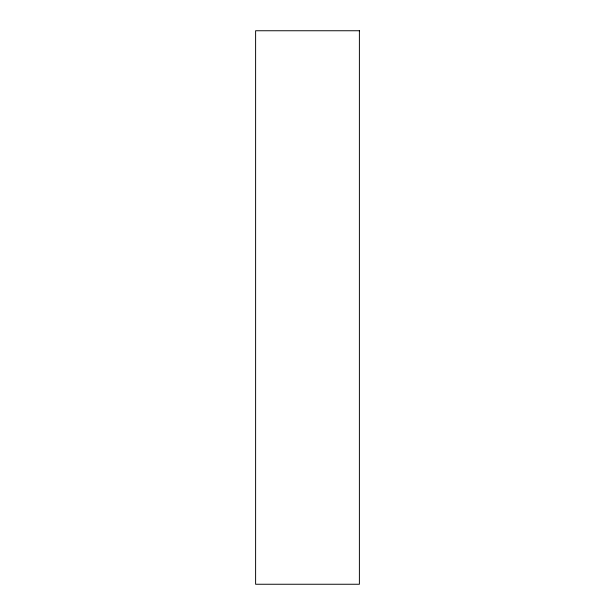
<?xml version="1.0" encoding="UTF-8"?>
<svg xmlns="http://www.w3.org/2000/svg" width="615" height="615" viewBox="0 0 615 615"><rect width="100%" height="100%" fill="white"/><g stroke="black" fill="none" stroke-linecap="round" stroke-linejoin="round"><path stroke-width="0.92" d="M359.391 30.75L255.609 30.75L255.609 584.25L359.391 584.25L359.391 30.75"/></g></svg>
